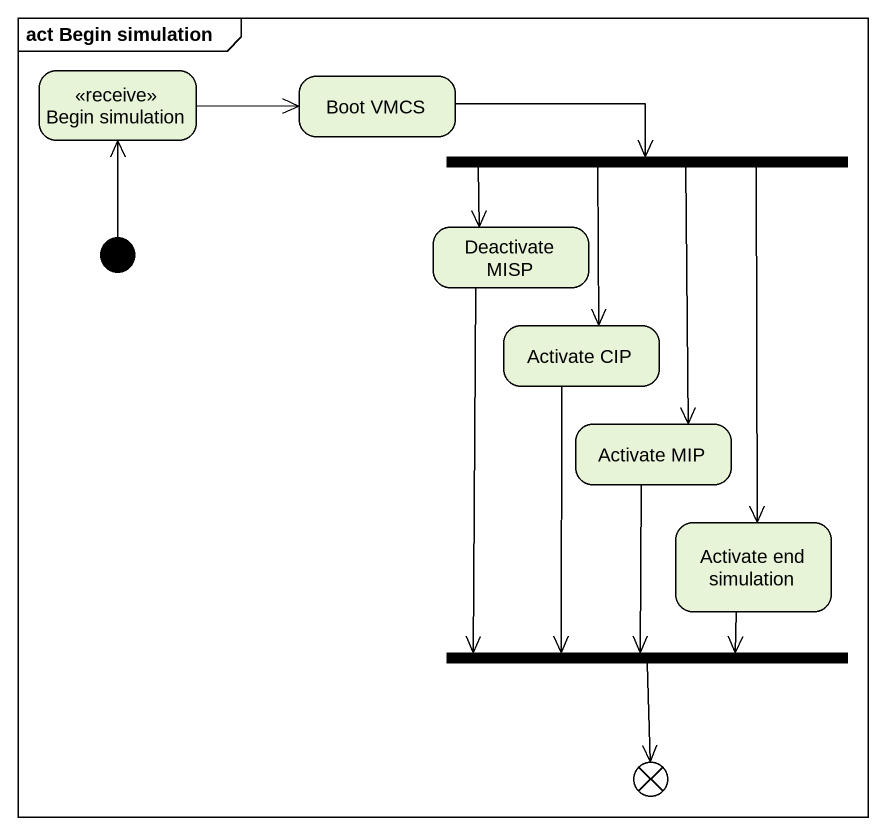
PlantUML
@startuml
mainframe act Begin simulation
hide empty description
state "Begin simulation" as Begin_simulation <<receive>>
state "Boot VMCS" as Boot_VMCS
state fork1 <<fork>>
state "Deactivate MISP" as Deactivate_MISP
state "Activate CIP" as Activate_CIP
state "Activate MIP" as Activate_MIP
state "Activate end simulation" as Activate_end_simulation
state fork2 <<join>>
state flowfinal1 <<end>>
[*] -up-> Begin_simulation
Begin_simulation -right-> Boot_VMCS
Boot_VMCS -right-> fork1
fork1 --> Deactivate_MISP
fork1 --> Activate_CIP
fork1 --> Activate_MIP
fork1 --> Activate_end_simulation
Deactivate_MISP --> fork2
Activate_CIP --> fork2
Activate_MIP --> fork2
Activate_end_simulation --> fork2
fork2 --> flowfinal1
@enduml
